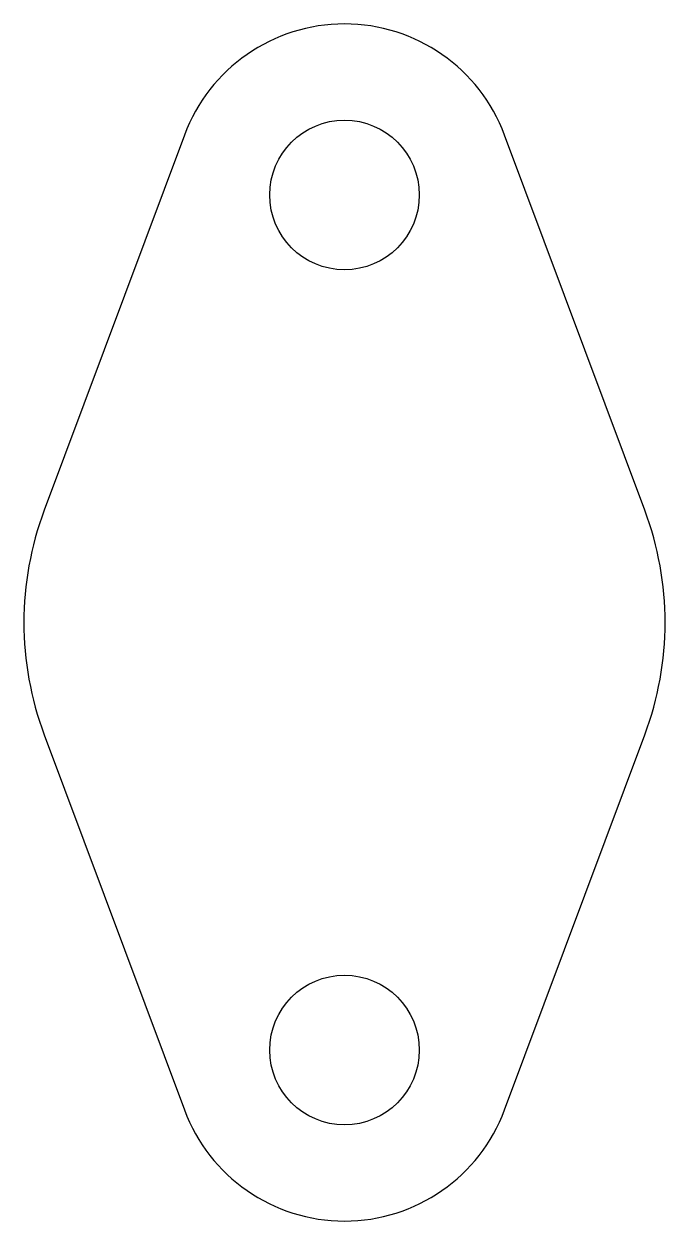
# Model space of a CAD drawing. Header units: millimetres. Extents: x 109.3 to 124.3, y -14 to 14.
import ezdxf

# ---------------------------------------------------------------- set-up
doc = ezdxf.new("R2010")
doc.units = ezdxf.units.MM

msp = doc.modelspace()

# ---------------------------------------------------------------- linework, layer by layer
msp.add_lwpolyline([(113.103, -11.4, 0.693889), (120.597, -11.4), (123.876, -2.625, 0.180715), (123.876, 2.625), (120.597, 11.4, 0.693889), (113.103, 11.4), (109.824, 2.625, 0.180715), (109.824, -2.625)], format="xyb", close=True)
for centre in [(116.85, 10), (116.85, -10)]:
    msp.add_circle(centre, 1.75)

doc.saveas('drawing.dxf')
